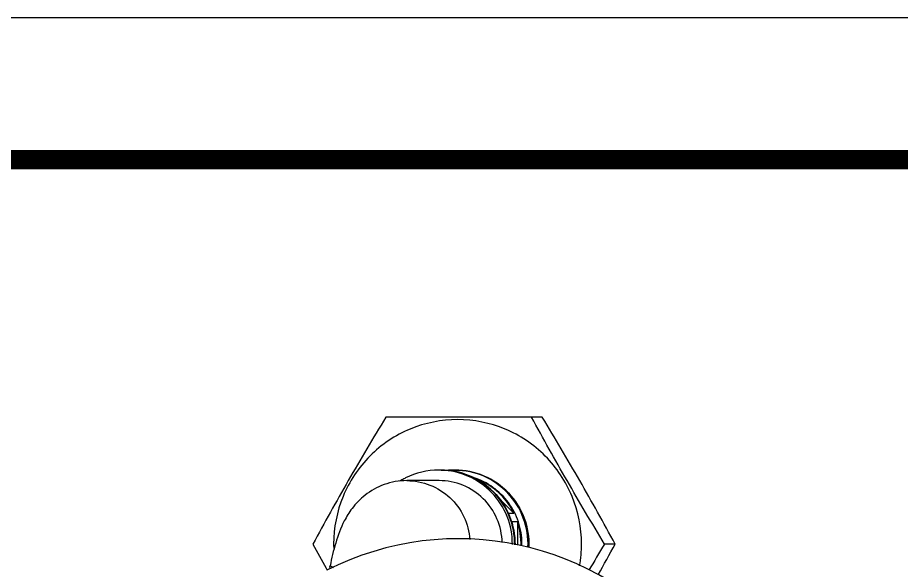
# Model space of a CAD drawing. Extents: x 0 to 790, y 0 to 579.
# Drawn here: x 463.9 to 547.5, y 526.4 to 578.8 of the extents above; entities that cross this region are included whole.
import ezdxf

# ---------------------------------------------------------------- set-up
doc = ezdxf.new("R2010")
doc.units = 0
doc.header["$LTSCALE"] = 10
doc.header["$MEASUREMENT"] = 0
doc.layers.get('0').update_dxf_attribs({"linetype": 'CONTINUOUS'})
doc.layers.add('DEF_LAYER_ASSEM_MEMBER', color=7, linetype='CONTINUOUS')

msp = doc.modelspace()

# ---------------------------------------------------------------- linework, layer by layer
at = {"ltscale": 0.5}
msp.add_lwpolyline([(0, 0), (789.88, 0), (789.88, 578.76), (0, 578.76)], close=True, dxfattribs=at)
at = {"color": 5, "linetype": 'ByBlock', "lineweight": 200, "const_width": 1.82}
msp.add_lwpolyline([(12.701, 24.782), (777.101, 24.782), (777.101, 565.322), (12.701, 565.322)], close=True, dxfattribs=at)
at = {"layer": 'DEF_LAYER_ASSEM_MEMBER', "color": 7, "linetype": 'Continuous'}
for p, q in [((513.531, 540.928), (498.714, 540.928)), ((505.277, 535.928), (505.204, 535.928)), ((503.758, 534.928), (500.707, 534.928)), ((507.599, 534.85), (507.849, 534.85)), ((507.849, 534.85), (508.399, 534.297)), ((509.069, 533.624), (510.845, 531.842)), ((510.265, 531.842), (510.845, 531.842)), ((510.582, 531.048), (511.172, 531.048)), ((511.172, 531.048), (511.172, 528.808)), ((520.43, 528.928), (519.419, 528.928)), ((493.081, 526.627), (493.176, 526.455))]:
    msp.add_line(p, q, dxfattribs=at)
for centre, radius, start, end in [((503.727, 528.974), 6.954, 90.00798, 116.74116), ((503.725, 529.035), 6.892, 88.21059, 89.99894), ((505.206, 528.932), 6.995, 92.50428, 95.22073), ((505.204, 528.979), 6.948, 90.00185, 92.50446), ((503.724, 528.977), 6.95, 120.1013, 122.10451), ((503.724, 528.977), 6.95, 116.73609, 120.09906), ((505.033, 528.975), 6.552, 69.98753, 71.91913), ((504.929, 528.945), 6.587, 26.08841, 63.69315), ((504.847, 528.92), 6.673, 358.58515, 18.59824), ((505.604, 501.928), 27.5, 243.03218, 116.96782), ((811.955, 703.654), 364.718, 208.62486, 209.03743), ((505.555, 528.928), 11.774, 180.00117, 182.13075), ((505.39, 528.931), 11.854, 349.97064, 359.98438), ((834.315, 338.625), 367.933, 148.85392, 149.30504), ((223.224, 691.031), 338.54, 330.82814, 331.39087)]:
    msp.add_arc(centre, radius, start, end, dxfattribs=at)
at = {"layer": 'DEF_LAYER_ASSEM_MEMBER', "color": 9, "linetype": 'Continuous'}
msp.add_arc((505.204, 529.051), 6.876, 89.39924, 89.99988, dxfattribs=at)
at = {"layer": 'DEF_LAYER_ASSEM_MEMBER', "color": 7, "linetype": 'Continuous'}
for points, start_tangent, end_tangent in [([(498.714, 540.928), (495.171, 534.928), (491.815, 528.928)], (-0.516994, -0.855989), (-0.47914, -0.877739)), ([(517.244, 528.928), (516.351, 533.434), (513.808, 537.255), (510.002, 539.808), (505.512, 540.704), (501.023, 539.808), (497.217, 537.255), (494.674, 533.434), (493.781, 528.928)], (0, 1), (0, -1)), ([(519.419, 528.928), (515.876, 534.928), (512.52, 540.928)], (-0.516986, 0.855994), (-0.479131, 0.877744)), ([(520.43, 528.928), (517.074, 534.928), (513.531, 540.928)], (-0.47914, 0.877739), (-0.516994, 0.855989)), ([(510.699, 528.889), (510.199, 531.529), (508.746, 533.786), (506.552, 535.327), (503.941, 535.924)], (0.005539, 0.999985), (-0.999513, 0.03121)), ([(503.944, 535.928), (506.64, 535.388), (508.921, 533.852), (510.435, 531.556), (510.947, 528.854)], (1, 0), (-0.010459, -0.999945)), ([(505.277, 535.928), (508.021, 535.364), (510.322, 533.764), (511.811, 531.385), (512.248, 528.612)], (1, 0), (-0.044901, -0.998991)), ([(500.707, 534.928), (498.549, 534.547), (496.752, 533.544), (495.526, 532.289), (494.786, 531.106), (493.974, 529.022), (493.446, 526.858)], (-1, 0), (-0.198682, -0.980064)), ([(509.733, 529.059), (509.242, 531.314), (507.938, 533.216), (506.015, 534.483), (503.758, 534.928)], (-0.021725, 0.999764), (-1, 0)), ([(511.605, 528.739), (511.344, 530.778), (510.47, 532.638), (509.068, 534.138), (507.275, 535.132)], (0.028665, 0.999589), (-0.93962, 0.34222)), ([(493.448, 526.583), (493.436, 526.748), (493.439, 526.824)], (-0.092827, 0.995682), (0.197439, 0.980315)), ([(493.439, 526.824), (493.443, 526.837), (493.463, 526.852)], (0.197439, 0.980315), (1, 0.000167)), ([(493.463, 526.852), (493.503, 526.838), (493.565, 526.806), (493.77, 526.715)], (1, 0.000167), (0.945021, -0.327011))]:
    msp.add_spline(points, degree=3, dxfattribs=dict(at, start_tangent=start_tangent, end_tangent=end_tangent))
at = {"layer": 'DEF_LAYER_ASSEM_MEMBER', "color": 9, "linetype": 'Continuous'}
for points, start_tangent, end_tangent in [([(510.917, 528.853), (510.407, 531.555), (508.901, 533.851), (506.63, 535.388), (503.944, 535.928)], (0.01069, 0.999943), (-1, 0)), ([(512.171, 528.633), (511.734, 531.384), (510.262, 533.746), (507.99, 535.345), (505.276, 535.927)], (0.042067, 0.999115), (-0.999945, 0.010483)), ([(512.243, 528.611), (511.806, 531.385), (510.318, 533.764), (508.019, 535.364), (505.277, 535.928)], (0.045274, 0.998975), (-1, 0)), ([(500.707, 534.928), (502.898, 534.51), (504.784, 533.315), (506.103, 531.51), (506.67, 529.344)], (1, 0), (0.069367, -0.997591))]:
    msp.add_spline(points, degree=3, dxfattribs=dict(at, start_tangent=start_tangent, end_tangent=end_tangent))

doc.saveas('drawing.dxf')
